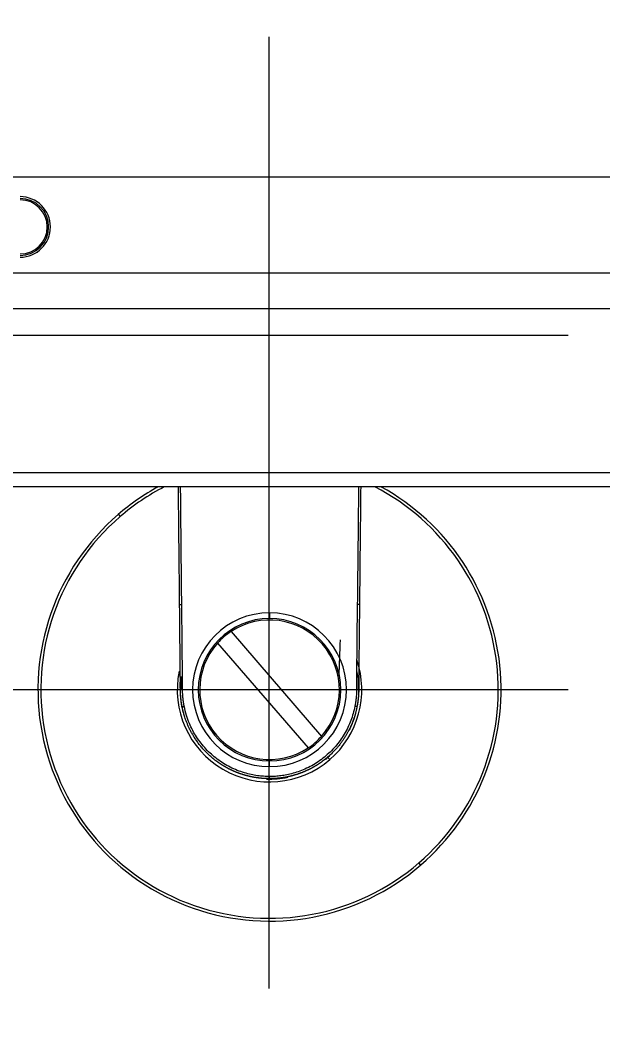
# Model space of a CAD drawing. Extents: x 19821 to 22981, y -91 to 2224.
# Drawn here: x 20730.3 to 20812.1, y 410.7 to 552.1 of the extents above; entities that cross this region are included whole.
import ezdxf

# ---------------------------------------------------------------- set-up
doc = ezdxf.new("R2010")
doc.units = 0
doc.header["$LTSCALE"] = 10
doc.header["$MEASUREMENT"] = 0
doc.header["$PDMODE"] = 3
doc.header["$PDSIZE"] = -10
doc.linetypes.add('CENTER2', pattern=[28.575, 19.05, -3.175, 3.175, -3.175])
doc.layers.get('0').update_dxf_attribs({"linetype": 'CONTINUOUS'})
doc.layers.get('DEFPOINTS').update_dxf_attribs({"linetype": 'CONTINUOUS'})
doc.layers.add('1', color=7, linetype='CONTINUOUS')
doc.layers.add('Cneter', color=1, linetype='CENTER2', lineweight=13)
doc.styles.add('Daelim Dimension', font='NanumGothic.ttf')
doc.dimstyles.new('DEFAULT', dxfattribs={"dimscale": 2, "dimtxt": 2, "dimasz": 2, "dimexe": 0, "dimexo": 2, "dimgap": 1, "dimtad": 1, "dimdec": 1, "dimzin": 9, "dimdsep": 46, "dimtxsty": 'Daelim Dimension', "dimcen": 0.5, "dimclrd": 5, "dimclre": 5, "dimclrt": 256, "dimadec": 1, "dimazin": 0, "dimtfac": 1, "dimtdec": 1, "dimtix": 1, "dimtmove": 0, "dimatfit": 3, "dimfxl": 1, "dimtolj": 1, "dimtzin": 1, "dimlwd": 9, "dimlwe": 9, "dimarcsym": 0})

# ---------------------------------------------------------------- blocks, each defined once
blk = doc.blocks.new('*D16')
at = {"color": 5, "lineweight": 9, "ltscale": 0.5, "transparency": 16777216}
for p, q in [((20615.29, 553.71), (20615.29, 622.36)), ((20765.29, 553.71), (20765.29, 622.36)), ((20757.29, 620.36), (20623.29, 620.36))]:
    blk.add_line(p, q, dxfattribs=at)
at = {"color": 5, "ltscale": 0.5, "transparency": 16777216}
for points in [[(20623.29, 621.69), (20623.29, 619.02), (20615.29, 620.36)], [(20757.29, 621.69), (20757.29, 619.02), (20765.29, 620.36)]]:
    blk.add_solid(points, dxfattribs=at)
at = {"layer": 'DEFPOINTS', "color": 0, "ltscale": 0.5, "transparency": 16777216}
for p in [(20615.29, 620.36), (20615.29, 549.71, 0), (20765.29, 549.71, 0)]:
    blk.add_point(p, dxfattribs=at)
at = {"color": 7, "ltscale": 0.5, "transparency": 16777216, "insert": (20645.87, 633.21), "char_height": 20, "attachment_point": 5, "style": 'Daelim Dimension'}
blk.add_mtext('\\A1;150', dxfattribs=at)

msp = doc.modelspace()

# ---------------------------------------------------------------- linework, layer by layer
at = {"layer": '1', "color": 7, "linetype": 'Continuous', "lineweight": 18}
for p, q in [((20819.34, 530.02), (20561.34, 530.02)), ((20819.34, 516.52), (20561.34, 516.52)), ((20825.34, 486.52), (20555.34, 486.52)), ((20752.72, 469.99), (20753.02, 469.99)), ((20777.96, 469.99), (20777.66, 469.99)), ((20759.94, 466.2), (20772.63, 451.47)), ((20758.05, 464.57), (20770.74, 449.84)), ((20765.34, 445.53), (20765.34, 445.83))]:
    msp.add_line(p, q, dxfattribs=at)
at = {"layer": '1', "color": 7, "linetype": 'Continuous', "lineweight": 13}
for p, q in [((20825.34, 511.52), (20555.34, 511.52)), ((20555.34, 488.52), (20825.34, 488.52)), ((20744.12, 482.64), (20744.38, 482.33)), ((20777.66, 469.99), (20777.56, 459.82)), ((20765.34, 468.82), (20765.34, 468.02)), ((20758.94, 465.44), (20758.81, 465.59)), ((20771.74, 450.6), (20771.87, 450.45)), ((20773.79, 448.21), (20773.54, 448.52)), ((20765.34, 447.22), (20765.34, 448.02)), ((20786.56, 433.4), (20786.3, 433.71))]:
    msp.add_line(p, q, dxfattribs=at)
at = {"layer": '1', "color": 7, "linetype": 'Continuous', "lineweight": 18}
for centre, radius, start, end in [((20730.34, 523.02, 0), 4.25, 270, 90), ((20730.34, 523.02, 0), 4, 270, 90), ((20765.34, 458.02, 0), 32.5, 118.7249, 130.7652), ((20765.34, 458.02, 0), 32.5, 310.7652, 61.2711), ((20765.34, 458.02, 0), 32.5, 130.7652, 310.7652), ((20765.34, 458.02, 0), 10.8, 90, 270), ((20765.34, 458.02, 0), 10, 90, 270), ((20765.34, 458.02, 0), 10.8, 270, 90), ((20765.34, 458.02, 0), 10, 270, 90), ((20765.34, 458.02, 0), 9.8, 318.0933, 123.4371), ((20765.34, 458.02, 0), 9.8, 130.7652, 138.0933), ((20765.34, 458.02, 0), 9.8, 123.4371, 130.7652), ((20765.34, 458.02, 0), 9.8, 138.0933, 303.4371), ((20765.34, 458.02, 0), 9.8, 310.7652, 318.0933), ((20765.34, 458.02, 0), 9.8, 303.4371, 310.7652)]:
    msp.add_arc(centre, radius, start, end, dxfattribs=at)
at = {"layer": '1', "color": 7, "linetype": 'Continuous', "lineweight": 13}
for centre, radius, start, end in [((20730.34, 523.02, 0), 3.8, 270, 90), ((20765.34, 458.02, 0), 32.1, 117.3917, 130.7652), ((20765.34, 458.02, 0), 32.1, 310.7652, 62.6042), ((20765.34, 458.02, 0), 32.1, 130.7652, 310.7652), ((20765.34, 458.02, 0), 12.95, 310.7652, 18.9936), ((20765.34, 458.02, 0), 12.95, 168.4414, 310.7652), ((20765.34, 458.02, 0), 12.55, 7.7633, 12.1367), ((20765.34, 458.02, 0), 12.55, 333.2061, 4.1746), ((20765.34, 458.02, 0), 12.55, 183.5727, 194.7692), ((20765.34, 458.02, 0), 12.55, 308.9877, 310.7652), ((20765.34, 458.02, 0), 12.55, 310.7652, 312.5089), ((20765.34, 458.02, 0), 12.55, 267.9899, 281.8977)]:
    msp.add_arc(centre, radius, start, end, dxfattribs=at)
at = {"layer": '1', "color": 7, "linetype": 'Continuous', "lineweight": 18}
for points, knots in [([(20691.31, 431.74), (20691.81, 429.86), (20693.19, 424.94), (20695.91, 416.3), (20699.82, 405.16), (20704.87, 392.62), (20711.02, 379.61), (20718.05, 367.02), (20725.86, 355.22), (20734.46, 344.34), (20743.87, 334.5), (20754.07, 325.82), (20765.03, 318.45), (20778.51, 311.32), (20794.73, 305.04), (20813.61, 300.19), (20832.79, 297.27), (20851.98, 296), (20870.88, 296.38), (20889.18, 298.41), (20906.61, 302.02), (20922.98, 307.15), (20938.18, 313.73), (20952.31, 321.8), (20965.54, 331.59), (20976.42, 342.12), (20985.11, 352.89), (20991.85, 363.3), (20998.79, 376.61), (21005.24, 393.07), (21010.39, 412.84), (21013.27, 433.55), (21013.85, 454.69), (21012.38, 475.78), (21008.8, 498.82), (21002.8, 523.53), (20994.27, 549.61), (20983.58, 575.7), (20970.8, 601.56), (20956.81, 625.66), (20947.13, 640.66), (20923.57, 668.16)], [0, 0, 0, 0, 0.0082069, 0.0215596, 0.0381097, 0.0578098, 0.0783679, 0.0985803, 0.1183953, 0.1377978, 0.1568237, 0.1755469, 0.1939843, 0.2122541, 0.2395791, 0.2668789, 0.2940862, 0.321042, 0.347645, 0.3734704, 0.3983715, 0.4223601, 0.4454972, 0.4678681, 0.4906141, 0.514563, 0.5313056, 0.5486882, 0.5666212, 0.5943077, 0.622846, 0.6523031, 0.6820326, 0.7116126, 0.7410481, 0.7799734, 0.8183744, 0.856331, 0.8984009, 0.9395583, 0.9734278, 0.9734278, 0.9734278, 0.9734278]), ([(20752.72, 469.99), (20752.7, 472.11), (20752.66, 476.18), (20752.6, 481.67), (20752.57, 484.98), (20752.56, 486.52)], [0, 0, 0, 0, 0.339039, 0.678077, 1, 1, 1, 1]), ([(20778.13, 486.52), (20778.11, 484.8), (20778.06, 479.6), (20778, 473.91), (20777.96, 469.99)], [0, 0, 0, 0, 0.334228, 1, 1, 1, 1]), ([(20752.82, 459.82), (20752.82, 460.22), (20752.81, 461.02), (20752.8, 462.23), (20752.79, 463.43), (20752.77, 464.7), (20752.76, 466.02), (20752.75, 467.37), (20752.73, 468.69), (20752.73, 469.56), (20752.72, 469.99)], [0, 0, 0, 0, 0.118368, 0.236738, 0.355107, 0.473476, 0.610592, 0.744052, 0.873855, 1, 1, 1, 1]), ([(20777.96, 469.99), (20777.96, 469.66), (20777.95, 468.94), (20777.94, 467.81), (20777.93, 466.54), (20777.91, 465.06), (20777.89, 463.4), (20777.88, 461.61), (20777.86, 460.42), (20777.86, 459.82)], [0, 0, 0, 0, 0.0985, 0.209989, 0.334469, 0.471938, 0.647958, 0.82398, 1, 1, 1, 1]), ([(20992.65, 404.36), (20992.21, 402.7), (20991.02, 398.55), (20988.69, 391.58), (20985.33, 383.17), (20980.92, 374.06), (20975.43, 364.87), (20967.97, 354.84), (20958.24, 344.8), (20946.05, 335.35), (20932.95, 327.64), (20917.72, 320.88), (20900.24, 315.53), (20880.6, 312.02), (20860.66, 310.67), (20840.75, 311.31), (20821.33, 313.74), (20804.41, 317.64), (20790.28, 322.48), (20778.86, 327.67), (20768.64, 333.63), (20760.19, 339.9), (20753.19, 346.17), (20746.99, 352.6), (20740.63, 360.21), (20733.88, 369.62), (20726.91, 381.13), (20719.98, 394.82), (20713.4, 410.68), (20707.42, 428.57), (20702.33, 448.2), (20699.75, 461.94), (20698.64, 469.02)], [0, 0, 0, 0, 0.0092896, 0.0234234, 0.0397794, 0.0582395, 0.078117, 0.0975167, 0.1257344, 0.1533846, 0.1806611, 0.207645, 0.2433273, 0.2792042, 0.315235, 0.3512104, 0.386731, 0.4208915, 0.4448601, 0.4673876, 0.488582, 0.5086794, 0.5241474, 0.5393547, 0.5569045, 0.5777154, 0.6019137, 0.6295613, 0.6605763, 0.6946383, 0.7314071, 0.7701391, 0.7701391, 0.7701391, 0.7701391]), ([(20753.07, 455.65), (20753.06, 455.67), (20753.06, 455.71), (20753.05, 455.76), (20753.04, 455.82), (20753.03, 455.87), (20753.02, 455.92), (20753.01, 455.97), (20753, 456.01), (20753, 456.05), (20752.99, 456.09), (20752.99, 456.12), (20752.98, 456.15), (20752.97, 456.21), (20752.96, 456.3), (20752.94, 456.42), (20752.93, 456.53), (20752.91, 456.64), (20752.9, 456.81), (20752.88, 457.02), (20752.86, 457.28), (20752.84, 457.54), (20752.83, 457.74), (20752.83, 457.89), (20752.83, 457.98), (20752.83, 458.05), (20752.83, 458.12), (20752.82, 458.19), (20752.82, 458.25), (20752.82, 458.34), (20752.82, 458.44), (20752.82, 458.58), (20752.82, 458.71), (20752.82, 458.85), (20752.82, 459.01), (20752.82, 459.18), (20752.83, 459.35), (20752.83, 459.49), (20752.83, 459.61), (20752.82, 459.72), (20752.82, 459.79), (20752.82, 459.82)], [0, 0, 0, 0, 0.014691, 0.028676, 0.041953, 0.054521, 0.066378, 0.077522, 0.087953, 0.097668, 0.106669, 0.114953, 0.12252, 0.129371, 0.158014, 0.186182, 0.213871, 0.241077, 0.2678, 0.332407, 0.395135, 0.453341, 0.518892, 0.539329, 0.559764, 0.580198, 0.595432, 0.610521, 0.625467, 0.640267, 0.67186, 0.703724, 0.73586, 0.768268, 0.803764, 0.845647, 0.893917, 0.923245, 0.950701, 0.976286, 1, 1, 1, 1]), ([(20752.91, 459.82), (20752.91, 459.74), (20752.91, 459.63), (20752.91, 459.52), (20752.91, 459.44), (20752.91, 459.4), (20752.91, 459.29), (20752.91, 459.22), (20752.91, 459.1), (20752.92, 459.07), (20752.92, 458.99), (20752.92, 458.95), (20752.92, 458.84), (20752.92, 458.77), (20752.92, 458.62), (20752.92, 458.54), (20752.92, 458.43), (20752.92, 458.39), (20752.92, 458.32), (20752.92, 458.21), (20752.92, 458.1), (20752.92, 458.02)], [0, 0, 0, 0, 0.125, 0.1875, 0.1875, 0.25, 0.25, 0.375, 0.375, 0.4375, 0.4375, 0.5, 0.5, 0.625, 0.625, 0.75, 0.75, 0.8125, 0.8125, 0.875, 1, 1, 1, 1]), ([(20777.86, 459.82), (20777.86, 459.8), (20777.86, 459.76), (20777.86, 459.7), (20777.86, 459.63), (20777.86, 459.56), (20777.86, 459.49), (20777.86, 459.42), (20777.86, 459.32), (20777.86, 459.2), (20777.86, 459.05), (20777.86, 458.93), (20777.86, 458.76), (20777.86, 458.55), (20777.86, 458.34), (20777.86, 458.17), (20777.86, 458.05), (20777.85, 457.95), (20777.85, 457.86), (20777.85, 457.78), (20777.85, 457.69), (20777.84, 457.6), (20777.84, 457.52), (20777.83, 457.43), (20777.83, 457.34), (20777.82, 457.26), (20777.82, 457.17), (20777.81, 457.08), (20777.8, 456.99), (20777.8, 456.91), (20777.79, 456.82), (20777.77, 456.67), (20777.75, 456.46), (20777.72, 456.26), (20777.7, 456.12), (20777.68, 456.05), (20777.67, 455.96), (20777.65, 455.87), (20777.64, 455.76), (20777.62, 455.69), (20777.61, 455.65)], [0, 0, 0, 0, 0.014225, 0.029054, 0.044489, 0.06053, 0.077177, 0.09443, 0.112289, 0.149863, 0.183796, 0.214087, 0.240736, 0.302617, 0.364532, 0.392337, 0.425516, 0.446168, 0.466822, 0.487478, 0.508185, 0.528928, 0.549708, 0.570525, 0.591377, 0.612265, 0.633189, 0.654148, 0.675141, 0.696169, 0.71723, 0.738325, 0.802574, 0.869545, 0.884125, 0.901579, 0.921902, 0.945087, 0.971125, 1, 1, 1, 1]), ([(20765.34, 445.53), (20765.32, 445.53), (20765.28, 445.53), (20765.22, 445.53), (20765.16, 445.53), (20765.11, 445.53), (20765.05, 445.53), (20764.99, 445.53), (20764.93, 445.53), (20764.87, 445.53), (20764.81, 445.54), (20764.75, 445.54), (20764.69, 445.54), (20764.63, 445.55), (20764.57, 445.55), (20764.52, 445.55), (20764.46, 445.56), (20764.4, 445.56), (20764.34, 445.57), (20764.28, 445.57), (20764.22, 445.58), (20764.16, 445.58), (20764.1, 445.59), (20764.04, 445.59), (20763.98, 445.6), (20763.92, 445.61), (20763.86, 445.61), (20763.81, 445.62), (20763.75, 445.63), (20763.69, 445.64), (20763.63, 445.64), (20763.57, 445.65), (20763.51, 445.66), (20763.45, 445.67), (20763.39, 445.68), (20763.33, 445.69), (20763.27, 445.7), (20763.21, 445.71), (20763.15, 445.72), (20763.1, 445.73), (20763.04, 445.74), (20762.98, 445.75), (20762.92, 445.76), (20762.86, 445.77), (20762.8, 445.79), (20762.74, 445.8), (20762.68, 445.81), (20762.62, 445.82), (20762.56, 445.84), (20762.5, 445.85), (20762.45, 445.87), (20762.39, 445.88), (20762.33, 445.89), (20762.27, 445.91), (20762.21, 445.92), (20762.15, 445.94), (20762.09, 445.95), (20762.04, 445.97), (20761.98, 445.99), (20761.92, 446), (20761.86, 446.02), (20761.8, 446.04), (20761.74, 446.05), (20761.68, 446.07), (20761.63, 446.09), (20761.57, 446.11), (20761.51, 446.13), (20761.45, 446.15), (20761.39, 446.16), (20761.34, 446.18), (20761.28, 446.2), (20761.22, 446.22), (20761.16, 446.24), (20761.11, 446.26), (20761.05, 446.29), (20760.99, 446.31), (20760.93, 446.33), (20760.88, 446.35), (20760.82, 446.37), (20760.76, 446.39), (20760.7, 446.42), (20760.65, 446.44), (20760.59, 446.46), (20760.53, 446.49), (20760.48, 446.51), (20760.42, 446.53), (20760.36, 446.56), (20760.31, 446.58), (20760.25, 446.61), (20760.19, 446.63), (20760.14, 446.66), (20760.08, 446.69), (20760.03, 446.71), (20759.97, 446.74), (20759.91, 446.76), (20759.86, 446.79), (20759.8, 446.82), (20759.75, 446.85), (20759.69, 446.87), (20759.64, 446.9), (20759.58, 446.93), (20759.53, 446.96), (20759.47, 446.99), (20759.42, 447.02), (20759.36, 447.05), (20759.31, 447.08), (20759.25, 447.11), (20759.2, 447.14), (20759.14, 447.17), (20759.09, 447.2), (20759.03, 447.23), (20758.98, 447.26), (20758.93, 447.3), (20758.87, 447.33), (20758.82, 447.36), (20758.77, 447.39), (20758.71, 447.43), (20758.66, 447.46), (20758.61, 447.49), (20758.55, 447.53), (20758.5, 447.56), (20758.45, 447.6), (20758.4, 447.63), (20758.34, 447.67), (20758.29, 447.7), (20758.24, 447.74), (20758.19, 447.77), (20758.14, 447.81), (20758.09, 447.85), (20758.03, 447.88), (20757.98, 447.92), (20757.93, 447.96), (20757.88, 447.99), (20757.65, 448.17), (20757.24, 448.49), (20756.71, 448.98), (20756.22, 449.47), (20755.78, 449.96), (20755.39, 450.45), (20755.04, 450.93), (20754.74, 451.4), (20754.47, 451.85), (20754.23, 452.29), (20754.02, 452.71), (20753.85, 453.11), (20753.69, 453.48), (20753.57, 453.82), (20753.46, 454.14), (20753.37, 454.43), (20753.29, 454.7), (20753.23, 454.93), (20753.18, 455.13), (20753.14, 455.31), (20753.11, 455.45), (20753.09, 455.56), (20753.07, 455.62), (20753.07, 455.65)], [0, 0, 0, 0, 0.003409, 0.00682, 0.010233, 0.013648, 0.017064, 0.020482, 0.023902, 0.027323, 0.030747, 0.034173, 0.037601, 0.041031, 0.044463, 0.047897, 0.051333, 0.054771, 0.058212, 0.061655, 0.065099, 0.068547, 0.071996, 0.075447, 0.078901, 0.082357, 0.085815, 0.089275, 0.092737, 0.096202, 0.099669, 0.103137, 0.106608, 0.110081, 0.113557, 0.117034, 0.120513, 0.123994, 0.127478, 0.130963, 0.13445, 0.13794, 0.141431, 0.144924, 0.14842, 0.151917, 0.155416, 0.158917, 0.16242, 0.165925, 0.169431, 0.17294, 0.17645, 0.179963, 0.183477, 0.186993, 0.190511, 0.194031, 0.197553, 0.201076, 0.204602, 0.208129, 0.211659, 0.21519, 0.218723, 0.222258, 0.225794, 0.229333, 0.232874, 0.236416, 0.23996, 0.243507, 0.247055, 0.250605, 0.254157, 0.257711, 0.261267, 0.264825, 0.268385, 0.271947, 0.27551, 0.279076, 0.282644, 0.286213, 0.289785, 0.293359, 0.296934, 0.300512, 0.304091, 0.307673, 0.311257, 0.314842, 0.31843, 0.32202, 0.325611, 0.329205, 0.332801, 0.336398, 0.339998, 0.3436, 0.347204, 0.35081, 0.354417, 0.358027, 0.361639, 0.365253, 0.368869, 0.372487, 0.376108, 0.37973, 0.383354, 0.38698, 0.390608, 0.394239, 0.397871, 0.401505, 0.405142, 0.40878, 0.412421, 0.416064, 0.419708, 0.423355, 0.427003, 0.430654, 0.434307, 0.437962, 0.441619, 0.445277, 0.448938, 0.452601, 0.456266, 0.459933, 0.463602, 0.467273, 0.511037, 0.552942, 0.592986, 0.631168, 0.667485, 0.701938, 0.734525, 0.765247, 0.794105, 0.8211, 0.846234, 0.869507, 0.890922, 0.910478, 0.928177, 0.944017, 0.957999, 0.970121, 0.980382, 0.988783, 0.995322, 1, 1, 1, 1]), ([(20765.34, 445.83), (20765.06, 445.83), (20764.49, 445.85), (20763.63, 445.94), (20762.73, 446.1), (20761.78, 446.34), (20760.8, 446.69), (20759.82, 447.13), (20758.89, 447.65), (20758, 448.26), (20757.17, 448.94), (20756.41, 449.69), (20755.71, 450.51), (20755.09, 451.38), (20754.54, 452.31), (20754.07, 453.32), (20753.65, 454.45), (20753.45, 455.27), (20753.36, 455.7)], [0, 0, 0, 0, 0.050495, 0.100865, 0.155053, 0.213397, 0.275673, 0.339812, 0.403759, 0.467284, 0.530858, 0.594575, 0.658298, 0.722084, 0.785343, 0.850175, 0.920476, 1, 1, 1, 1]), ([(20777.32, 455.7), (20777.25, 455.36), (20777.09, 454.68), (20776.76, 453.68), (20776.34, 452.72), (20775.84, 451.78), (20775.25, 450.88), (20774.59, 450.04), (20773.85, 449.26), (20773.05, 448.55), (20772.18, 447.9), (20771.27, 447.34), (20770.32, 446.87), (20769.37, 446.5), (20768.45, 446.22), (20767.57, 446.02), (20766.76, 445.9), (20766.02, 445.84), (20765.56, 445.83), (20765.34, 445.83)], [0, 0, 0, 0, 0.063309, 0.12444, 0.186739, 0.249993, 0.31386, 0.377816, 0.441569, 0.505155, 0.568951, 0.633135, 0.69656, 0.757389, 0.81476, 0.868347, 0.917521, 0.961623, 1, 1, 1, 1]), ([(20777.61, 455.65), (20777.61, 455.63), (20777.6, 455.59), (20777.59, 455.52), (20777.57, 455.42), (20777.54, 455.31), (20777.51, 455.18), (20777.48, 455.03), (20777.43, 454.85), (20777.38, 454.66), (20777.32, 454.45), (20777.25, 454.23), (20777.17, 453.98), (20777.08, 453.72), (20776.97, 453.44), (20776.85, 453.14), (20776.71, 452.83), (20776.56, 452.5), (20776.38, 452.16), (20776.19, 451.81), (20775.97, 451.45), (20775.73, 451.07), (20775.47, 450.69), (20775.18, 450.3), (20774.86, 449.91), (20774.51, 449.52), (20774.13, 449.13), (20773.71, 448.74), (20773.27, 448.35), (20772.93, 448.09), (20772.7, 447.92), (20772.61, 447.86), (20772.53, 447.8), (20772.43, 447.73), (20772.34, 447.67), (20772.25, 447.61), (20772.16, 447.55), (20772.07, 447.49), (20771.98, 447.43), (20771.88, 447.37), (20771.79, 447.32), (20771.7, 447.26), (20771.6, 447.21), (20771.51, 447.15), (20771.41, 447.1), (20771.32, 447.05), (20771.22, 447), (20771.13, 446.95), (20771.03, 446.9), (20770.94, 446.85), (20770.84, 446.8), (20770.74, 446.75), (20770.64, 446.71), (20770.55, 446.66), (20770.45, 446.62), (20770.35, 446.57), (20770.25, 446.53), (20770.15, 446.49), (20770.05, 446.45), (20769.95, 446.41), (20769.85, 446.37), (20769.75, 446.33), (20769.65, 446.29), (20769.55, 446.26), (20769.45, 446.22), (20769.35, 446.19), (20769.25, 446.15), (20769.15, 446.12), (20769.05, 446.09), (20768.95, 446.06), (20768.84, 446.03), (20768.74, 446), (20768.64, 445.97), (20768.54, 445.94), (20768.44, 445.91), (20768.33, 445.89), (20768.23, 445.86), (20768.13, 445.84), (20768.02, 445.82), (20767.92, 445.79), (20767.82, 445.77), (20767.72, 445.75), (20767.61, 445.73), (20767.51, 445.71), (20767.41, 445.7), (20767.3, 445.68), (20767.2, 445.66), (20767.1, 445.65), (20766.99, 445.63), (20766.89, 445.62), (20766.79, 445.61), (20766.68, 445.6), (20766.58, 445.59), (20766.48, 445.58), (20766.37, 445.57), (20766.27, 445.56), (20766.17, 445.55), (20766.06, 445.55), (20765.96, 445.54), (20765.86, 445.54), (20765.75, 445.53), (20765.65, 445.53), (20765.55, 445.53), (20765.44, 445.53), (20765.38, 445.53), (20765.34, 445.53)], [0, 0, 0, 0, 0.003107, 0.007404, 0.012893, 0.019572, 0.027443, 0.036503, 0.046754, 0.058194, 0.070824, 0.084642, 0.09965, 0.115846, 0.133231, 0.151805, 0.17157, 0.192526, 0.214673, 0.238012, 0.262544, 0.28827, 0.315189, 0.343301, 0.372607, 0.403106, 0.434796, 0.467678, 0.50175, 0.537011, 0.543397, 0.549778, 0.556153, 0.562522, 0.568885, 0.575243, 0.581594, 0.58794, 0.594279, 0.600613, 0.606941, 0.613263, 0.619579, 0.625889, 0.632193, 0.638492, 0.644784, 0.651071, 0.657352, 0.663627, 0.669896, 0.676159, 0.682416, 0.688668, 0.694914, 0.701154, 0.707388, 0.713617, 0.719839, 0.726057, 0.732268, 0.738474, 0.744674, 0.750869, 0.757058, 0.763242, 0.76942, 0.775593, 0.78176, 0.787922, 0.794078, 0.800229, 0.806375, 0.812515, 0.81865, 0.82478, 0.830904, 0.837023, 0.843136, 0.849244, 0.855346, 0.861442, 0.867533, 0.873618, 0.879698, 0.885771, 0.891839, 0.8979, 0.903955, 0.910004, 0.916047, 0.922083, 0.928113, 0.934137, 0.940154, 0.946165, 0.95217, 0.958169, 0.964161, 0.970148, 0.976129, 0.982104, 0.988074, 0.99404, 1, 1, 1, 1])]:
    msp.add_open_spline(points, degree=3, knots=knots, dxfattribs=at)
at = {"layer": '1', "color": 7, "linetype": 'Continuous', "lineweight": 13}
for points, knots in [([(20698.74, 469.02), (20699.05, 467.05), (20701.6, 451.69), (20707.1, 428.46), (20717.94, 398.95), (20729.76, 375.44), (20742.45, 357.52), (20754.59, 344.78), (20765.87, 335.44), (20780.04, 326.92), (20803.48, 317.24), (20830.75, 311.95), (20859.73, 310.69), (20890.88, 312.84), (20923.02, 321.62), (20948.44, 336.74), (20963, 349.53), (20972.89, 361.08), (20981.51, 374.99), (20988.8, 391.21), (20994.5, 409.74), (20999.23, 437.02), (20998.76, 473.92), (20989.62, 517.81), (20974.48, 560.66), (20955.27, 599.79), (20939.73, 624.8), (20903.62, 668.19)], [0.1557471, 0.1557471, 0.1557471, 0.1557471, 0.1631072, 0.2132649, 0.2434205, 0.276089, 0.3087575, 0.3257451, 0.3441483, 0.3664559, 0.3906224, 0.4409693, 0.4674788, 0.4961974, 0.5560278, 0.5931512, 0.6124554, 0.6333683, 0.6537476, 0.6758252, 0.7004604, 0.7271486, 0.7807463, 0.8388106, 0.8913568, 0.9482818, 1, 1, 1, 1]), ([(20753.02, 469.99), (20753, 472.11), (20752.96, 476.18), (20752.9, 481.68), (20752.87, 484.99), (20752.86, 486.52)], [0, 0, 0, 0, 0.339114, 0.678228, 1, 1, 1, 1]), ([(20777.83, 486.52), (20777.81, 484.8), (20777.76, 479.61), (20777.7, 473.91), (20777.66, 469.99)], [0, 0, 0, 0, 0.334103, 1, 1, 1, 1]), ([(20753.12, 459.82), (20753.12, 460.67), (20753.11, 461.52), (20753.09, 463.21), (20753.08, 464.06), (20753.06, 466.6), (20753.04, 468.3), (20753.02, 469.99)], [0, 0, 0, 0, 0.25, 0.25, 0.5, 0.5, 1, 1, 1, 1]), ([(20753.36, 455.7), (20753.36, 455.72), (20753.35, 455.77), (20753.34, 455.83), (20753.33, 455.89), (20753.32, 455.94), (20753.31, 456), (20753.3, 456.06), (20753.29, 456.11), (20753.28, 456.16), (20753.27, 456.21), (20753.27, 456.26), (20753.26, 456.31), (20753.25, 456.36), (20753.25, 456.41), (20753.24, 456.45), (20753.23, 456.49), (20753.23, 456.54), (20753.22, 456.58), (20753.22, 456.61), (20753.22, 456.65), (20753.21, 456.69), (20753.21, 456.72), (20753.2, 456.76), (20753.2, 456.81), (20753.19, 456.92), (20753.17, 457.13), (20753.15, 457.44), (20753.13, 457.74), (20753.13, 457.99), (20753.12, 458.16), (20753.12, 458.32), (20753.12, 458.48), (20753.12, 458.66), (20753.12, 458.84), (20753.12, 459.03), (20753.12, 459.2), (20753.13, 459.36), (20753.13, 459.5), (20753.13, 459.62), (20753.12, 459.73), (20753.12, 459.79), (20753.12, 459.82)], [0, 0, 0, 0, 0.015349, 0.030348, 0.044998, 0.0593, 0.073256, 0.086864, 0.100127, 0.113042, 0.12561, 0.137831, 0.149706, 0.161234, 0.172416, 0.183252, 0.193741, 0.203885, 0.213683, 0.223135, 0.232241, 0.241001, 0.249416, 0.257485, 0.265208, 0.28975, 0.339375, 0.414103, 0.514005, 0.55975, 0.600173, 0.635261, 0.673025, 0.716001, 0.764193, 0.809832, 0.851496, 0.889181, 0.922885, 0.952594, 0.978299, 1, 1, 1, 1]), ([(20777.56, 459.82), (20777.56, 459.8), (20777.56, 459.75), (20777.56, 459.67), (20777.56, 459.6), (20777.56, 459.52), (20777.56, 459.43), (20777.56, 459.35), (20777.56, 459.24), (20777.56, 459.06), (20777.56, 458.84), (20777.56, 458.63), (20777.56, 458.45), (20777.56, 458.27), (20777.56, 458.05), (20777.55, 457.72), (20777.53, 457.35), (20777.5, 457), (20777.48, 456.8), (20777.47, 456.69), (20777.46, 456.62), (20777.45, 456.54), (20777.44, 456.46), (20777.43, 456.37), (20777.42, 456.27), (20777.4, 456.17), (20777.38, 456.06), (20777.36, 455.95), (20777.34, 455.83), (20777.33, 455.75), (20777.32, 455.7)], [0, 0, 0, 0, 0.017538, 0.035708, 0.054512, 0.073953, 0.09403, 0.114739, 0.131229, 0.174637, 0.244905, 0.290624, 0.332174, 0.369557, 0.424411, 0.492335, 0.611094, 0.693901, 0.740846, 0.756866, 0.774391, 0.793422, 0.813961, 0.836006, 0.859561, 0.884625, 0.9112, 0.939286, 0.968884, 1, 1, 1, 1])]:
    msp.add_open_spline(points, degree=3, knots=knots, dxfattribs=at)
msp.add_open_spline([(20775.25, 465.01), (20775.18, 463.32), (20775.1, 461.6), (20775.06, 459.86)], degree=3, dxfattribs=at)
at = {"layer": '1', "color": 7, "linetype": 'Continuous', "lineweight": 18}
for points, weights in [([(20752.82, 459.82), (20752.82, 459.82), (20752.85, 459.82), (20752.91, 459.82)], [1.172274987, 1.05865693148, 1.00123854298, 1.0000198215]), ([(20777.86, 459.82), (20777.86, 459.82), (20777.83, 459.82), (20777.77, 459.82)], [1.17208685651, 1.05822815013, 1.00086913211, 1.00000980245])]:
    msp.add_rational_spline(points, weights, degree=3, dxfattribs=at)
at = {"layer": '1', "color": 7, "linetype": 'Continuous', "lineweight": 13}
for points, weights in [([(20752.91, 459.82), (20752.97, 459.82), (20753.04, 459.82), (20753.12, 459.82)], [1.0000198215, 0.998775693326, 1.05609884411, 1.17198927384]), ([(20777.77, 459.82), (20777.71, 459.82), (20777.64, 459.82), (20777.56, 459.82)], [1.00000980246, 0.999137175091, 1.05652636024, 1.1721773579]), ([(20753.07, 455.65), (20753.07, 455.65), (20753.19, 455.67), (20753.36, 455.7)], [1.17211269188, 0.942800519389, 0.942629230749, 1.17159882596]), ([(20777.61, 455.65), (20777.61, 455.65), (20777.49, 455.67), (20777.32, 455.7)], [1.16804932757, 0.941456093061, 0.944012067303, 1.1757172503])]:
    msp.add_rational_spline(points, weights, degree=3, dxfattribs=at)
at = {"layer": '1', "color": 7, "linetype": 'Continuous', "lineweight": 18}
msp.add_open_spline([(20777.77, 459.82), (20777.77, 459.22), (20777.76, 458.62), (20777.76, 458.02)], degree=3, dxfattribs=at)
at = {"layer": 'Cneter', "lineweight": 5, "ltscale": 0.5}
for p, q in [((20765.29, 465.83, 0), (20765.29, 549.71, 0)), ((20807.23, 507.77, 0), (20723.36, 507.77, 0)), ((20765.29, 416.08, 0), (20765.29, 499.96, 0)), ((20807.23, 458.02, 0), (20723.36, 458.02, 0))]:
    msp.add_line(p, q, dxfattribs=at)

# ---------------------------------------------------------------- dimensions: what is measured, and where the dimension line sits
at = {"color": 5, "ltscale": 0.5}
dim = msp.add_linear_dim(base=(20615.29, 620.36), p1=(20765.29, 549.71, 0), p2=(20615.29, 549.71, 0), dimstyle='DEFAULT', override={"dimtxt": 10, "dimasz": 4, "dimexe": 1, "dimdec": 0, "dimclrt": 7}, dxfattribs=at)
dim.commit()
dim.dimension.update_dxf_attribs({"geometry": '*D16', "text_midpoint": (20645.87, 620.36), "dimtype": 160})

doc.saveas('drawing.dxf')
